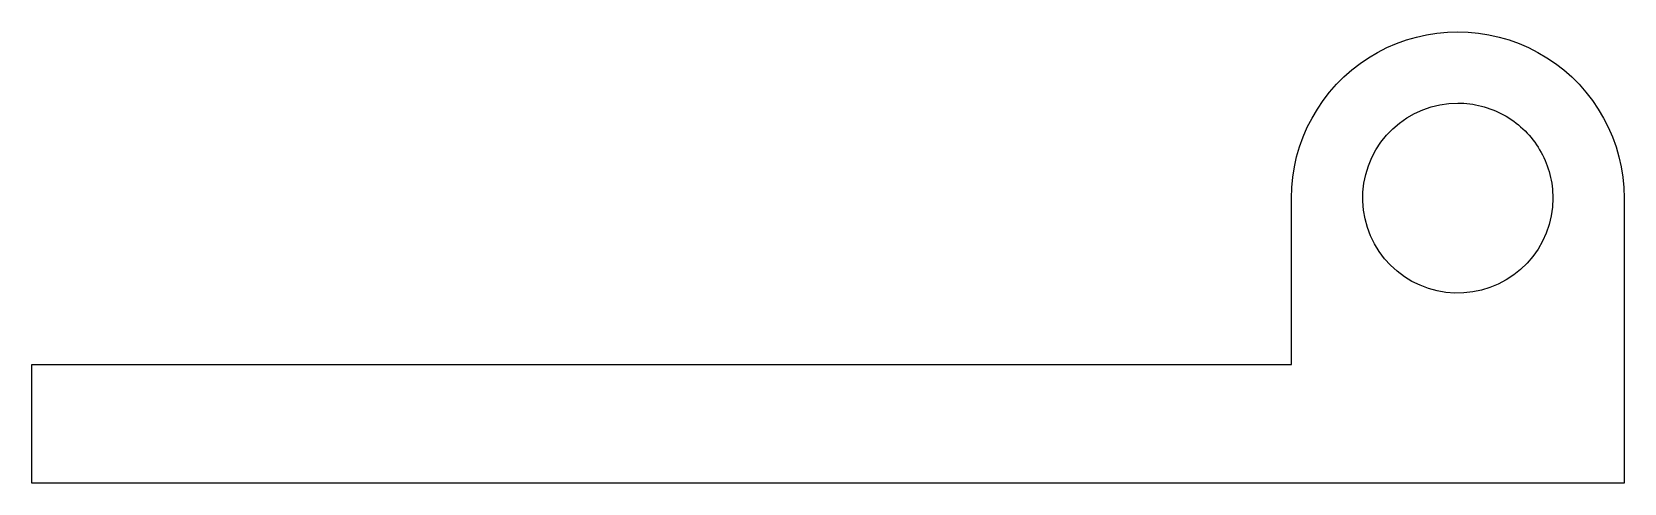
# Model space of a CAD drawing. Header units: metres. Extents: x -46 to 21, y 0 to 19.
import ezdxf

# ---------------------------------------------------------------- set-up
doc = ezdxf.new("R2010")
doc.units = ezdxf.units.M

msp = doc.modelspace()

# ---------------------------------------------------------------- linework, layer by layer
for points in [[(7, 12), (7.014, 12.44), (7.055, 12.877), (7.124, 13.312), (7.22, 13.741), (7.343, 14.163), (7.492, 14.577), (7.666, 14.98), (7.866, 15.372), (8.09, 15.751), (8.337, 16.114), (8.606, 16.462), (8.897, 16.792), (9.208, 17.103), (9.538, 17.394), (9.886, 17.663), (10.249, 17.91), (10.628, 18.134), (11.02, 18.334), (11.423, 18.508), (11.837, 18.657), (12.259, 18.78), (12.688, 18.876), (13.123, 18.945), (13.56, 18.986), (14, 19), (14.44, 18.986), (14.877, 18.945), (15.312, 18.876), (15.741, 18.78), (16.163, 18.657), (16.577, 18.508), (16.98, 18.334), (17.372, 18.134), (17.751, 17.91), (18.114, 17.663), (18.462, 17.394), (18.792, 17.103), (19.103, 16.792), (19.394, 16.462), (19.663, 16.114), (19.91, 15.751), (20.134, 15.372), (20.334, 14.98), (20.508, 14.577), (20.657, 14.163), (20.78, 13.741), (20.876, 13.312), (20.945, 12.877), (20.986, 12.44), (21, 12)], [(18, 12), (17.982, 11.624), (17.929, 11.25), (17.841, 10.884), (17.719, 10.528), (17.564, 10.184), (17.377, 9.857), (17.161, 9.548), (16.916, 9.262), (16.645, 9), (16.351, 8.764), (16.036, 8.557), (15.703, 8.381), (15.355, 8.236), (14.995, 8.126), (14.626, 8.049), (14.251, 8.008), (13.874, 8.002), (13.499, 8.032), (13.127, 8.096), (12.764, 8.196), (12.411, 8.329), (12.073, 8.495), (11.752, 8.692), (11.45, 8.918), (11.172, 9.172), (10.918, 9.45), (10.692, 9.752), (10.495, 10.073), (10.329, 10.411), (10.196, 10.764), (10.096, 11.127), (10.032, 11.499), (10.002, 11.874), (10.008, 12.251), (10.049, 12.626), (10.126, 12.995), (10.236, 13.355), (10.381, 13.703), (10.557, 14.036), (10.764, 14.351), (11, 14.645), (11.262, 14.916), (11.548, 15.161), (11.857, 15.377), (12.184, 15.564), (12.528, 15.719), (12.884, 15.841), (13.25, 15.929), (13.624, 15.982), (14, 16)], [(14, 16), (14.126, 15.998), (14.251, 15.992), (14.376, 15.982), (14.501, 15.968), (14.626, 15.951), (14.75, 15.929), (14.873, 15.904), (14.995, 15.874), (15.116, 15.841), (15.236, 15.804), (15.355, 15.764), (15.472, 15.719), (15.589, 15.671), (15.703, 15.619), (15.816, 15.564), (15.927, 15.505), (16.036, 15.443), (16.143, 15.377), (16.248, 15.308), (16.351, 15.236), (16.452, 15.161), (16.55, 15.082), (16.645, 15), (16.738, 14.916), (16.828, 14.828), (16.916, 14.738), (17, 14.645), (17.082, 14.55), (17.161, 14.452), (17.236, 14.351), (17.308, 14.248), (17.377, 14.143), (17.443, 14.036), (17.505, 13.927), (17.564, 13.816), (17.619, 13.703), (17.671, 13.589), (17.719, 13.472), (17.764, 13.355), (17.804, 13.236), (17.841, 13.116), (17.874, 12.995), (17.904, 12.873), (17.929, 12.75), (17.951, 12.626), (17.968, 12.501), (17.982, 12.376), (17.992, 12.251), (17.998, 12.126), (18, 12)], [(7, 5), (7, 5.14), (7, 5.28), (7, 5.42), (7, 5.56), (7, 5.7), (7, 5.84), (7, 5.98), (7, 6.12), (7, 6.26), (7, 6.4), (7, 6.54), (7, 6.68), (7, 6.82), (7, 6.96), (7, 7.1), (7, 7.24), (7, 7.38), (7, 7.52), (7, 7.66), (7, 7.8), (7, 7.94), (7, 8.08), (7, 8.22), (7, 8.36), (7, 8.5), (7, 8.64), (7, 8.78), (7, 8.92), (7, 9.06), (7, 9.2), (7, 9.34), (7, 9.48), (7, 9.62), (7, 9.76), (7, 9.9), (7, 10.04), (7, 10.18), (7, 10.32), (7, 10.46), (7, 10.6), (7, 10.74), (7, 10.88), (7, 11.02), (7, 11.16), (7, 11.3), (7, 11.44), (7, 11.58), (7, 11.72), (7, 11.86), (7, 12)], [(7, 5), (7, 5.14), (7, 5.28), (7, 5.42), (7, 5.56), (7, 5.7), (7, 5.84), (7, 5.98), (7, 6.12), (7, 6.26), (7, 6.4), (7, 6.54), (7, 6.68), (7, 6.82), (7, 6.96), (7, 7.1), (7, 7.24), (7, 7.38), (7, 7.52), (7, 7.66), (7, 7.8), (7, 7.94), (7, 8.08), (7, 8.22), (7, 8.36), (7, 8.5), (7, 8.64), (7, 8.78), (7, 8.92), (7, 9.06), (7, 9.2), (7, 9.34), (7, 9.48), (7, 9.62), (7, 9.76), (7, 9.9), (7, 10.04), (7, 10.18), (7, 10.32), (7, 10.46), (7, 10.6), (7, 10.74), (7, 10.88), (7, 11.02), (7, 11.16), (7, 11.3), (7, 11.44), (7, 11.58), (7, 11.72), (7, 11.86), (7, 12)], [(21, 12), (21, 11.76), (21, 11.52), (21, 11.28), (21, 11.04), (21, 10.8), (21, 10.56), (21, 10.32), (21, 10.08), (21, 9.84), (21, 9.6), (21, 9.36), (21, 9.12), (21, 8.88), (21, 8.64), (21, 8.4), (21, 8.16), (21, 7.92), (21, 7.68), (21, 7.44), (21, 7.2), (21, 6.96), (21, 6.72), (21, 6.48), (21, 6.24), (21, 6), (21, 5.76), (21, 5.52), (21, 5.28), (21, 5.04), (21, 4.8), (21, 4.56), (21, 4.32), (21, 4.08), (21, 3.84), (21, 3.6), (21, 3.36), (21, 3.12), (21, 2.88), (21, 2.64), (21, 2.4), (21, 2.16), (21, 1.92), (21, 1.68), (21, 1.44), (21, 1.2), (21, 0.96), (21, 0.72), (21, 0.48), (21, 0.24), (21, 0)], [(-46, 0), (-46, 0.1), (-46, 0.2), (-46, 0.3), (-46, 0.4), (-46, 0.5), (-46, 0.6), (-46, 0.7), (-46, 0.8), (-46, 0.9), (-46, 1), (-46, 1.1), (-46, 1.2), (-46, 1.3), (-46, 1.4), (-46, 1.5), (-46, 1.6), (-46, 1.7), (-46, 1.8), (-46, 1.9), (-46, 2), (-46, 2.1), (-46, 2.2), (-46, 2.3), (-46, 2.4), (-46, 2.5), (-46, 2.6), (-46, 2.7), (-46, 2.8), (-46, 2.9), (-46, 3), (-46, 3.1), (-46, 3.2), (-46, 3.3), (-46, 3.4), (-46, 3.5), (-46, 3.6), (-46, 3.7), (-46, 3.8), (-46, 3.9), (-46, 4), (-46, 4.1), (-46, 4.2), (-46, 4.3), (-46, 4.4), (-46, 4.5), (-46, 4.6), (-46, 4.7), (-46, 4.8), (-46, 4.9), (-46, 5)], [(-46, 5), (-44.94, 5), (-43.88, 5), (-42.82, 5), (-41.76, 5), (-40.7, 5), (-39.64, 5), (-38.58, 5), (-37.52, 5), (-36.46, 5), (-35.4, 5), (-34.34, 5), (-33.28, 5), (-32.22, 5), (-31.16, 5), (-30.1, 5), (-29.04, 5), (-27.98, 5), (-26.92, 5), (-25.86, 5), (-24.8, 5), (-23.74, 5), (-22.68, 5), (-21.62, 5), (-20.56, 5), (-19.5, 5), (-18.44, 5), (-17.38, 5), (-16.32, 5), (-15.26, 5), (-14.2, 5), (-13.14, 5), (-12.08, 5), (-11.02, 5), (-9.96, 5), (-8.9, 5), (-7.84, 5), (-6.78, 5), (-5.72, 5), (-4.66, 5), (-3.6, 5), (-2.54, 5), (-1.48, 5), (-0.42, 5), (0.64, 5), (1.7, 5), (2.76, 5), (3.82, 5), (4.88, 5), (5.94, 5), (7, 5)], [(-20, 5), (-19.46, 5), (-18.92, 5), (-18.38, 5), (-17.84, 5), (-17.3, 5), (-16.76, 5), (-16.22, 5), (-15.68, 5), (-15.14, 5), (-14.6, 5), (-14.06, 5), (-13.52, 5), (-12.98, 5), (-12.44, 5), (-11.9, 5), (-11.36, 5), (-10.82, 5), (-10.28, 5), (-9.74, 5), (-9.2, 5), (-8.66, 5), (-8.12, 5), (-7.58, 5), (-7.04, 5), (-6.5, 5), (-5.96, 5), (-5.42, 5), (-4.88, 5), (-4.34, 5), (-3.8, 5), (-3.26, 5), (-2.72, 5), (-2.18, 5), (-1.64, 5), (-1.1, 5), (-0.56, 5), (-0.02, 5), (0.52, 5), (1.06, 5), (1.6, 5), (2.14, 5), (2.68, 5), (3.22, 5), (3.76, 5), (4.3, 5), (4.84, 5), (5.38, 5), (5.92, 5), (6.46, 5), (7, 5)], [(21, 0), (19.66, 0), (18.32, 0), (16.98, 0), (15.64, 0), (14.3, 0), (12.96, 0), (11.62, 0), (10.28, 0), (8.94, 0), (7.6, 0), (6.26, 0), (4.92, 0), (3.58, 0), (2.24, 0), (0.9, 0), (-0.44, 0), (-1.78, 0), (-3.12, 0), (-4.46, 0), (-5.8, 0), (-7.14, 0), (-8.48, 0), (-9.82, 0), (-11.16, 0), (-12.5, 0), (-13.84, 0), (-15.18, 0), (-16.52, 0), (-17.86, 0), (-19.2, 0), (-20.54, 0), (-21.88, 0), (-23.22, 0), (-24.56, 0), (-25.9, 0), (-27.24, 0), (-28.58, 0), (-29.92, 0), (-31.26, 0), (-32.6, 0), (-33.94, 0), (-35.28, 0), (-36.62, 0), (-37.96, 0), (-39.3, 0), (-40.64, 0), (-41.98, 0), (-43.32, 0), (-44.66, 0), (-46, 0)]]:
    msp.add_lwpolyline(points)

doc.saveas('drawing.dxf')
